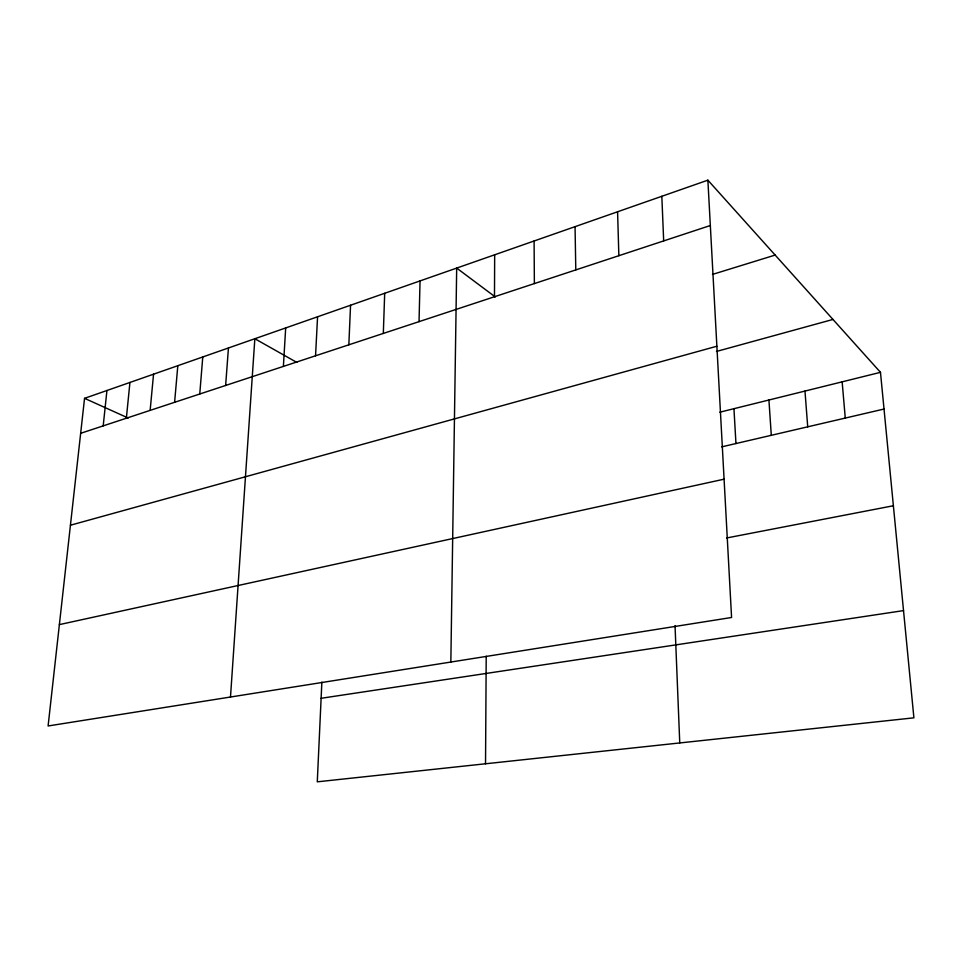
<?xml version="1.0" encoding="UTF-8"?>
<svg xmlns="http://www.w3.org/2000/svg" width="962" height="962" viewBox="0 0 962 962"><rect width="100%" height="100%" fill="white"/><g stroke="black" fill="none" stroke-linecap="round" stroke-linejoin="round"><path stroke-width="1.44" d="M494.48 296.741L494.672 254.798M485.533 763.78L486.207 656.228M450.841 662.036L456.685 268.085L495.298 296.957M419.035 321.645L420.045 280.916M383.321 333.429L384.692 293.29M348.845 344.805L350.553 305.243M321.861 682.118L317.28 781.829L913.9 717.832L880.471 372.33L707.876 180.171L84.548 398.34L48.1 725.973L731.577 617.484L707.876 180.171M315.548 355.796L317.568 316.787M283.381 366.414L285.678 327.946M230.495 697.017L254.846 338.732L296.825 362.409M225.637 385.461L228.439 347.979M199.759 393.999L202.766 356.962M174.603 402.308L177.814 365.692M150.144 410.377L153.547 374.194M126.359 418.229L129.93 382.455M103.199 425.865L106.938 390.512M80.664 433.309L710.329 225.517M712.469 274.423L775.156 255.074M70.43 525.228L716.87 346.224M716.462 351.455L832.972 319.444M719.792 412.205L880.471 372.33M721.668 446.873L884.03 409.042M59.379 624.615L724.085 479.184M726.587 537.986L893.385 505.747M321.116 698.292L903.522 610.605M84.548 398.34L128.199 418.025M842.147 381.842L845.273 418.073M804.978 391.065L807.719 426.827M768.927 400.012L771.296 435.305M733.946 408.694L735.954 443.542M661.832 196.284L663.672 240.909M675.035 625.613L679.749 742.953M617.58 211.772L618.855 255.7M575.048 226.659L575.793 269.913M534.102 240.993L534.367 283.586"/></g></svg>
